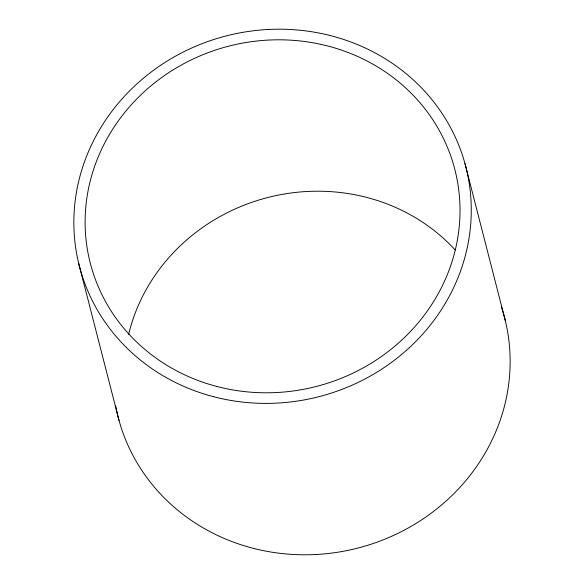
<?xml version="1.0" encoding="UTF-8"?>
<svg xmlns="http://www.w3.org/2000/svg" width="584" height="584" viewBox="0 0 584 584"><rect width="100%" height="100%" fill="white"/><g stroke="black" fill="none" stroke-linecap="round" stroke-linejoin="round"><path stroke-width="0.88" d="M464.966 163.556L505.306 320.616M78.694 263.384L119.034 420.444M501.415 306.95A199.509 186.252 -14.4 0 1 357.649 548.128A199.509 186.252 -14.4 0 1 115.654 405.792M128.633 334.377A188.201 175.696 -14.4 0 1 262.136 199.049A188.201 175.696 -14.4 0 1 447.906 242.513L451.877 246.484A188.201 175.696 -14.4 0 1 455.17 249.981M216.752 386.44A188.201 175.696 -14.4 0 0 455.447 171.886A188.201 175.696 -14.4 0 0 145.496 90.578A188.201 175.696 -14.4 0 0 216.752 386.44M213.394 396.66A199.509 186.252 -14.4 0 0 466.434 169.221A199.509 186.252 -14.4 0 0 137.861 83.023A199.509 186.252 -14.4 0 0 213.394 396.66"/></g></svg>
